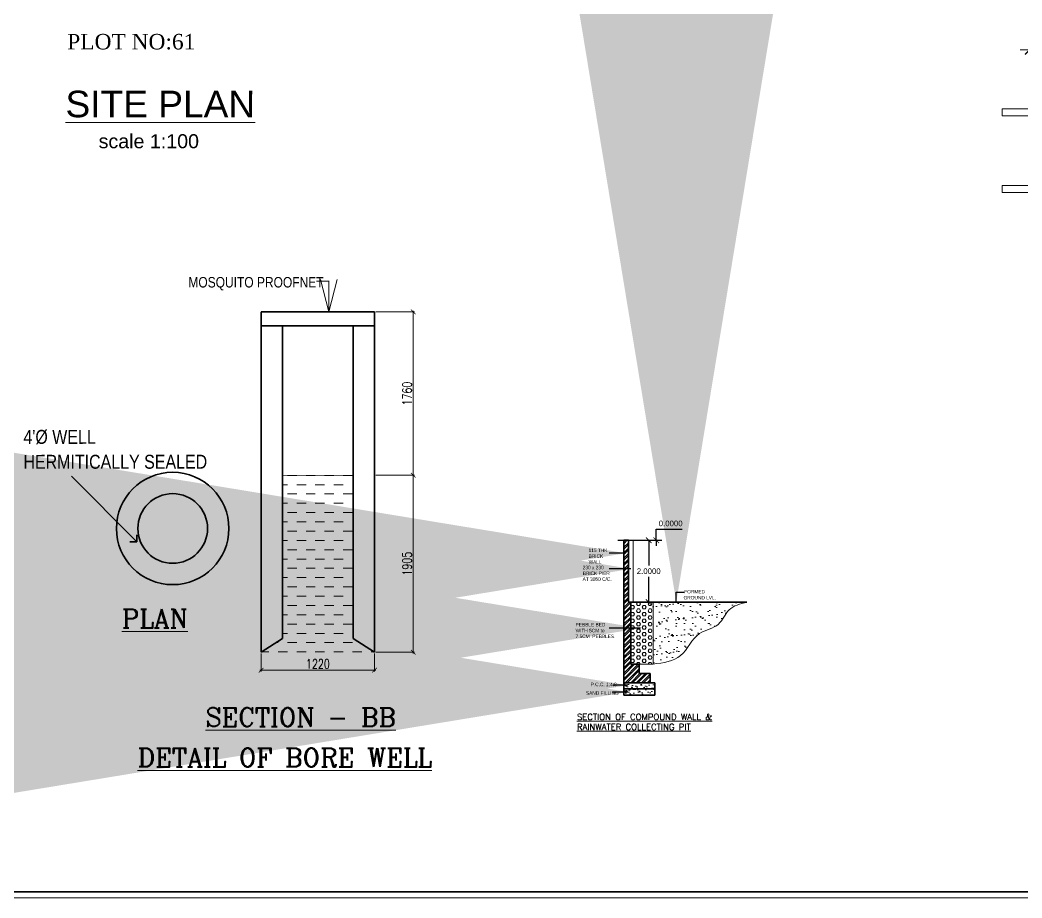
# Model space of a CAD drawing. Header units: metres. Extents: x -1560916 to -1560612, y 43591 to 43809.
# Drawn here: x -1560704.64 to -1560672.31, y 43638.46 to 43666.81 of the extents above; entities that cross this region are included whole.
import ezdxf

# ---------------------------------------------------------------- set-up
doc = ezdxf.new("R2010")
doc.units = ezdxf.units.M
doc.header["$LTSCALE"] = 750
doc.header["$MEASUREMENT"] = 0
doc.header["$PDMODE"] = 35
doc.header["$PDSIZE"] = 50
doc.linetypes.add('HIDDEN', pattern=[0.375, 0.25, -0.125])
doc.layers.get('0').update_dxf_attribs({"lineweight": 5})
doc.layers.get('Defpoints').update_dxf_attribs({"lineweight": 0})
for name, color, linetype, lineweight in [('AR_DIM WRK', 3, 'Continuous', 13), ('DIM-1', 8, 'Continuous', 18), ('DIMENSIONS', 9, 'Continuous', 0), ('fsi', 30, 'Continuous', 25), ('HAT', 8, 'Continuous', 5), ('hatch', 250, 'Continuous', 5), ('TEXT', 2, 'Continuous', 20), ('wall', 7, 'Continuous', 30), ('WIN', 12, 'Continuous', 18)]:
    doc.layers.add(name, color=color, linetype=linetype, lineweight=lineweight)
for name, color, linetype in [('COMPOUNDWALL', 58, 'Continuous'), ('DI M', 231, 'Continuous'), ('DIM', 9, 'Continuous'), ('DVW', 4, 'Continuous')]:
    doc.layers.add(name, color=color, linetype=linetype)
doc.styles.add('APEXT', font='romanc.shx')
doc.styles.add('MADDYTEXT', font='romanc.shx', dxfattribs={"width": 0.8, "height": 4.5})
doc.styles.add('ROMAND', font='swissc.ttf')
doc.styles.add('ROMANS', font='romans__.ttf', dxfattribs={"width": 0.75})
doc.styles.add('RS1', font='romans.shx', dxfattribs={"width": 0.75})
doc.styles.get("Standard").update_dxf_attribs({"font": 'arial.ttf'})
doc.styles.add('STYLE2', font='romant.shx', dxfattribs={"width": 0.8, "height": 4})
doc.styles.add('style4', font='BOOKOS.TTF', dxfattribs={"height": 300})
doc.dimstyles.new('DIM-200', dxfattribs={"dimscale": 2, "dimtxt": 200, "dimasz": 100, "dimexe": 25, "dimexo": 25, "dimgap": 35, "dimtad": 1, "dimdec": 0, "dimrnd": 5, "dimzin": 0, "dimdsep": 46, "dimtxsty": 'RS1', "dimblk": 'ARCHTICK', "dimcen": 100, "dimdle": 25, "dimclrd": 8, "dimclre": 8, "dimclrt": 4, "dimadec": 0, "dimazin": 0, "dimtfac": 0.5, "dimtdec": 0, "dimtmove": 1, "dimatfit": 0, "dimfxl": 75, "dimfrac": 1, "dimtolj": 1, "dimtzin": 0, "dimarcsym": 2})
doc.dimstyles.new('DIM-50', dxfattribs={"dimscale": 0.5, "dimtxt": 200, "dimasz": 100, "dimexe": 25, "dimexo": 25, "dimgap": 35, "dimtad": 1, "dimdec": 0, "dimrnd": 5, "dimzin": 0, "dimdsep": 46, "dimtxsty": 'RS1', "dimblk": 'ARCHTICK', "dimcen": 100, "dimdle": 25, "dimclrd": 8, "dimclre": 8, "dimclrt": 4, "dimadec": 0, "dimazin": 0, "dimtfac": 0.5, "dimtdec": 0, "dimtmove": 1, "dimatfit": 0, "dimfxl": 75, "dimfrac": 1, "dimtolj": 1, "dimtzin": 0, "dimarcsym": 2})
doc.dimstyles.new('dim100', dxfattribs={"dimtxt": 400, "dimasz": 200, "dimexe": 50, "dimexo": 200, "dimgap": 100, "dimtad": 1, "dimdec": 0, "dimrnd": 5, "dimzin": 0, "dimdsep": 46, "dimtxsty": 'ROMANS', "dimblk": 'ARCHTICK', "dimcen": 500, "dimdle": 25, "dimclrd": 256, "dimclre": 256, "dimclrt": 2, "dimadec": 0, "dimazin": 0, "dimtfac": 1, "dimtdec": 0, "dimtix": 1, "dimtofl": 0, "dimtmove": 1, "dimatfit": 1, "dimldrblk": 'OPEN30', "dimfxl": 50, "dimtolj": 1, "dimtzin": 0, "dimlwd": -1, "dimlwe": -1, "dimarcsym": 0})
doc.dimstyles.get("Standard").update_dxf_attribs({"dimtxt": 0.18, "dimasz": 0.18, "dimexe": 0.18, "dimexo": 0.0625, "dimgap": 0.09, "dimtad": 1, "dimtih": 1, "dimtoh": 1, "dimdec": 4, "dimzin": 0, "dimdsep": 46, "dimtxsty": 'Standard', "dimblk": 'ARCHTICK', "dimcen": 0.09, "dimadec": 0, "dimazin": 0, "dimtfac": 1, "dimtdec": 4, "dimtofl": 0, "dimtmove": 0, "dimatfit": 3, "dimldrblk": 'ARCHTICK', "dimfxl": 1, "dimtolj": 1, "dimtzin": 0, "dimarcsym": 0})

# ---------------------------------------------------------------- blocks, each defined once
blk = doc.blocks.new('_ArchTick')
at = {"color": 0, "linetype": 'ByBlock', "const_width": 0.15}
blk.add_lwpolyline([(-0.5, -0.5), (0.5, 0.5)], dxfattribs=at)
blk = doc.blocks.new('*D8')
at = {"layer": 'Defpoints', "color": 0, "linetype": 'ByBlock', "ltscale": 5, "transparency": 16777216}
for p in [(265.3250371329487, 4110.870231807232), (344.0013020560147, 4110.870231807232), (373.1306251175702, 2910.511648215353)]:
    blk.add_point(p, dxfattribs=at)
at = {"layer": 'DIMENSIONS', "color": 9, "lineweight": -2, "ltscale": 5, "transparency": 16777216}
blk.add_line((265.3250371329483, 2810.511648215353), (265.3250371329487, 4210.870231807231), dxfattribs=at)
at = {"layer": 'DIMENSIONS', "color": 9, "linetype": 'HIDDEN', "lineweight": -2, "ltscale": 5, "transparency": 16777216}
for p, q in [((244.0013020560146, 4110.870231807232), (165.3250371329486, 4110.870231807232)), ((273.1306251175702, 2910.511648215353), (165.3250371329484, 2910.511648215353))]:
    blk.add_line(p, q, dxfattribs=at)
at = {"layer": 'DIMENSIONS', "color": 9, "linetype": 'ByBlock', "lineweight": -2, "ltscale": 5, "transparency": 16777216, "xscale": 100, "yscale": 100, "zscale": 100}
for p, rotation in [((265.3250371329487, 4110.870231807232), 90), ((265.3250371329483, 2910.511648215353), 270)]:
    blk.add_blockref('_ArchTick', p, dxfattribs=dict(at, rotation=rotation))
at = {"layer": 'DIMENSIONS', "color": 4, "linetype": 'ByBlock', "ltscale": 5, "transparency": 16777216, "insert": (90.3250371329486, 3510.690940015018), "char_height": 200, "attachment_point": 5, "rotation": 90, "style": 'RS1'}
blk.add_mtext('\\A1;1220', dxfattribs=at)
blk = doc.blocks.new('*D9')
at = {"layer": 'Defpoints', "color": 0, "linetype": 'ByBlock', "ltscale": 5, "transparency": 16777216}
for p in [(-827.4159180149435, 4710.870231799781), (-257.3640017956495, 4710.870231799781), (-719.6103300303221, 2910.511648215353)]:
    blk.add_point(p, dxfattribs=at)
at = {"layer": 'DIMENSIONS', "color": 9, "lineweight": -2, "ltscale": 5, "transparency": 16777216}
blk.add_line((-827.4159180149442, 2810.511648215353), (-827.4159180149435, 4810.870231799782), dxfattribs=at)
at = {"layer": 'DIMENSIONS', "color": 9, "linetype": 'HIDDEN', "lineweight": -2, "ltscale": 5, "transparency": 16777216}
for p, q in [((-357.3640017956495, 4710.870231799781), (-927.4159180149437, 4710.870231799781)), ((-819.6103300303221, 2910.511648215353), (-927.415918014944, 2910.511648215353))]:
    blk.add_line(p, q, dxfattribs=at)
at = {"layer": 'DIMENSIONS', "color": 9, "linetype": 'ByBlock', "lineweight": -2, "ltscale": 5, "transparency": 16777216, "xscale": 100, "yscale": 100, "zscale": 100}
for p, rotation in [((-827.4159180149435, 4710.870231799781), 90), ((-827.4159180149437, 2910.511648215353), 270)]:
    blk.add_blockref('_ArchTick', p, dxfattribs=dict(at, rotation=rotation))
at = {"layer": 'DIMENSIONS', "color": 4, "linetype": 'ByBlock', "ltscale": 5, "transparency": 16777216, "insert": (-1002.415918014944, 3810.690940007567), "char_height": 200, "attachment_point": 5, "rotation": 90, "style": 'RS1'}
blk.add_mtext('\\A1;1800', dxfattribs=at)
blk = doc.blocks.new('*D10')
at = {"layer": 'Defpoints', "color": 0, "linetype": 'ByBlock', "ltscale": 5, "transparency": 16777216}
for p in [(2096.093465771526, 1683.639423087239), (-603.9065342172979, 1250.761119142175), (2096.093465771526, 1250.761119142175)]:
    blk.add_point(p, dxfattribs=at)
at = {"layer": 'DIMENSIONS', "color": 9, "linetype": 'HIDDEN', "lineweight": -2, "ltscale": 5, "transparency": 16777216}
for p, q in [((-603.9065342172979, 1350.761119142174), (-603.9065342172979, 1783.639423087239)), ((2096.093465771526, 1350.761119142174), (2096.093465771526, 1783.639423087239))]:
    blk.add_line(p, q, dxfattribs=at)
at = {"layer": 'DIMENSIONS', "color": 9, "lineweight": -2, "ltscale": 5, "transparency": 16777216}
blk.add_line((-703.9065342172978, 1683.639423087239), (2196.093465771526, 1683.639423087239), dxfattribs=at)
at = {"layer": 'DIMENSIONS', "color": 9, "linetype": 'ByBlock', "lineweight": -2, "ltscale": 5, "transparency": 16777216, "xscale": 100, "yscale": 100, "zscale": 100, "rotation": 180}
blk.add_blockref('_ArchTick', (-603.9065342172979, 1683.639423087239), dxfattribs=at)
at = {"layer": 'DIMENSIONS', "color": 9, "linetype": 'ByBlock', "lineweight": -2, "ltscale": 5, "transparency": 16777216, "xscale": 100, "yscale": 100, "zscale": 100}
blk.add_blockref('_ArchTick', (2096.093465771526, 1683.639423087239), dxfattribs=at)
at = {"layer": 'DIMENSIONS', "color": 4, "linetype": 'ByBlock', "ltscale": 5, "transparency": 16777216, "insert": (746.0934657771138, 1858.639423087239), "char_height": 200, "attachment_point": 5, "style": 'RS1'}
blk.add_mtext('\\A1;28500', dxfattribs=at)
blk = doc.blocks.new('*D11')
at = {"layer": 'Defpoints', "color": 0, "linetype": 'ByBlock', "ltscale": 5, "transparency": 16777216}
for p in [(2099.99999999255, 1200), (2099.99999999255, 0), (2491.006697639823, -1.108e-13)]:
    blk.add_point(p, dxfattribs=at)
at = {"layer": 'DIMENSIONS', "color": 9, "lineweight": -2, "ltscale": 5, "transparency": 16777216}
blk.add_line((2491.006697639824, 1300), (2491.006697639823, -100.0000000000001), dxfattribs=at)
at = {"layer": 'DIMENSIONS', "color": 9, "linetype": 'HIDDEN', "lineweight": -2, "ltscale": 5, "transparency": 16777216}
for p, q in [((2199.99999999255, 1200), (2591.006697639823, 1200)), ((2199.99999999255, -2.83e-14), (2591.006697639823, -1.391e-13))]:
    blk.add_line(p, q, dxfattribs=at)
at = {"layer": 'DIMENSIONS', "color": 9, "linetype": 'ByBlock', "lineweight": -2, "ltscale": 5, "transparency": 16777216, "xscale": 100, "yscale": 100, "zscale": 100}
for p, rotation in [((2491.006697639824, 1200), 90), ((2491.006697639823, -1.108e-13), 270)]:
    blk.add_blockref('_ArchTick', p, dxfattribs=dict(at, rotation=rotation))
at = {"layer": 'DIMENSIONS', "color": 4, "linetype": 'ByBlock', "ltscale": 5, "transparency": 16777216, "insert": (2316.006697639823, 600.0000000000002), "char_height": 200, "attachment_point": 5, "rotation": 90, "style": 'RS1'}
blk.add_mtext('\\A1;1200', dxfattribs=at)
blk = doc.blocks.new('*D47')
at = {"layer": 'Defpoints', "color": 0, "ltscale": 150, "transparency": 16777216}
for p in [(-1230764.062604854, 91009.6516815948), (-1229544.062504853, 91009.65168159432), (-1229544.062504853, 90816.78769380435)]:
    blk.add_point(p, dxfattribs=at)
at = {"layer": 'fsi', "color": 8, "lineweight": -2, "ltscale": 150, "transparency": 16777216}
for p, q in [((-1230764.062604854, 90997.1516815948), (-1230764.062604854, 90804.28769380433)), ((-1229544.062504853, 90997.15168159432), (-1229544.062504853, 90804.28769380433)), ((-1230776.562604854, 90816.78769380435), (-1229531.562504853, 90816.78769380435))]:
    blk.add_line(p, q, dxfattribs=at)
at = {"layer": 'fsi', "color": 8, "lineweight": -2, "ltscale": 150, "transparency": 16777216, "xscale": 50, "yscale": 50, "zscale": 50, "rotation": 180}
blk.add_blockref('_ArchTick', (-1230764.062604854, 90816.78769380435), dxfattribs=at)
at = {"layer": 'fsi', "color": 8, "lineweight": -2, "ltscale": 150, "transparency": 16777216, "xscale": 50, "yscale": 50, "zscale": 50}
blk.add_blockref('_ArchTick', (-1229544.062504853, 90816.78769380435), dxfattribs=at)
at = {"layer": 'fsi', "color": 4, "ltscale": 150, "transparency": 16777216, "insert": (-1230154.062554853, 90884.28769380435), "char_height": 100, "attachment_point": 5, "style": 'RS1'}
blk.add_mtext('\\A1;1220', dxfattribs=at)
blk = doc.blocks.new('*D48')
at = {"layer": 'Defpoints', "color": 0, "ltscale": 150, "transparency": 16777216}
for p in [(-1229544.062504851, 92915.00194895083), (-1229127.512923925, 92915.00194895083), (-1229544.062504853, 91009.65168159432)]:
    blk.add_point(p, dxfattribs=at)
at = {"layer": 'fsi', "color": 8, "lineweight": -2, "ltscale": 150, "transparency": 16777216}
for p, q in [((-1229531.562504851, 92915.00194895083), (-1229115.012923925, 92915.00194895083)), ((-1229127.512923925, 90997.15168159432), (-1229127.512923925, 92927.5019489508)), ((-1229531.562504853, 91009.65168159432), (-1229115.012923925, 91009.65168159432))]:
    blk.add_line(p, q, dxfattribs=at)
at = {"layer": 'fsi', "color": 8, "lineweight": -2, "ltscale": 150, "transparency": 16777216, "xscale": 50, "yscale": 50, "zscale": 50}
for p, rotation in [((-1229127.512923925, 92915.00194895083), 90), ((-1229127.512923925, 91009.65168159432), 270)]:
    blk.add_blockref('_ArchTick', p, dxfattribs=dict(at, rotation=rotation))
at = {"layer": 'fsi', "color": 4, "ltscale": 150, "transparency": 16777216, "insert": (-1229195.012923925, 91962.32681527236), "char_height": 100, "attachment_point": 5, "rotation": 90, "style": 'RS1'}
blk.add_mtext('\\A1;1905', dxfattribs=at)
blk = doc.blocks.new('*D49')
at = {"layer": 'Defpoints', "color": 0, "ltscale": 150, "transparency": 16777216}
for p in [(-1229544.06250485, 94672.70198184485), (-1229127.512923925, 94672.70198184485), (-1229544.062504851, 92915.00194895083)]:
    blk.add_point(p, dxfattribs=at)
at = {"layer": 'fsi', "color": 8, "lineweight": -2, "ltscale": 150, "transparency": 16777216}
for p, q in [((-1229531.56250485, 94672.70198184485), (-1229115.012923925, 94672.70198184485)), ((-1229127.512923925, 92902.5019489508), (-1229127.512923925, 94685.20198184485)), ((-1229531.562504851, 92915.00194895083), (-1229115.012923925, 92915.00194895083))]:
    blk.add_line(p, q, dxfattribs=at)
at = {"layer": 'fsi', "color": 8, "lineweight": -2, "ltscale": 150, "transparency": 16777216, "xscale": 50, "yscale": 50, "zscale": 50}
for p, rotation in [((-1229127.512923925, 94672.70198184485), 90), ((-1229127.512923925, 92915.00194895083), 270)]:
    blk.add_blockref('_ArchTick', p, dxfattribs=dict(at, rotation=rotation))
at = {"layer": 'fsi', "color": 4, "ltscale": 150, "transparency": 16777216, "insert": (-1229195.012923925, 93793.85196539764), "char_height": 100, "attachment_point": 5, "rotation": 90, "style": 'RS1'}
blk.add_mtext('\\A1;1760', dxfattribs=at)
blk = doc.blocks.new('*D406')
at = {"layer": 'COMPOUNDWALL', "color": 0, "lineweight": -2, "transparency": 16777216}
for p, q in [((-1560684.799138148, 43650.01244906717), (-1560684.176259037, 43650.01244906717)), ((-1560684.356259036, 43650.01244906717), (-1560684.356259036, 43649.19435217294)), ((-1560684.356259036, 43648.01244900317), (-1560684.356259036, 43648.83054589737)), ((-1560684.799138148, 43648.01244900317), (-1560684.176259037, 43648.01244900317))]:
    blk.add_line(p, q, dxfattribs=at)
at = {"layer": 'Defpoints', "color": 0, "transparency": 16777216}
for p in [(-1560684.861638149, 43650.01244906717), (-1560684.356259036, 43650.01244906717), (-1560684.861638149, 43648.01244900317)]:
    blk.add_point(p, dxfattribs=at)
at = {"layer": 'COMPOUNDWALL', "color": 0, "lineweight": -2, "transparency": 16777216, "xscale": 0.18, "yscale": 0.18, "zscale": 0.18}
for p, rotation in [((-1560684.356259036, 43650.01244906717), 90), ((-1560684.356259036, 43648.01244900317), 270)]:
    blk.add_blockref('_ArchTick', p, dxfattribs=dict(at, rotation=rotation))
at = {"layer": 'COMPOUNDWALL', "color": 0, "transparency": 16777216, "insert": (-1560684.356259036, 43649.0124490356), "char_height": 0.18, "attachment_point": 5}
blk.add_mtext('\\A1;2.0000', dxfattribs=at)
blk = doc.blocks.new('*D407')
at = {"layer": 'COMPOUNDWALL', "color": 0, "lineweight": -2, "transparency": 16777216}
for p, q in [((-1560684.110888227, 43650.01244906715), (-1560684.110888227, 43650.37244906715)), ((-1560684.110888227, 43650.37244906715), (-1560683.274244298, 43650.37244906715)), ((-1560685.35334837, 43650.01244906715), (-1560683.930888227, 43650.01244906715)), ((-1560685.35334837, 43650.01244906715), (-1560683.930888227, 43650.01244906715)), ((-1560684.110888227, 43650.01244906715), (-1560684.110888227, 43649.83244906714))]:
    blk.add_line(p, q, dxfattribs=at)
at = {"layer": 'Defpoints', "color": 0, "transparency": 16777216}
for p in [(-1560685.41584837, 43650.01244906715), (-1560685.41584837, 43650.01244906715), (-1560684.110888227, 43650.01244906715)]:
    blk.add_point(p, dxfattribs=at)
at = {"layer": 'COMPOUNDWALL', "color": 0, "lineweight": -2, "transparency": 16777216, "xscale": 0.18, "yscale": 0.18, "zscale": 0.18}
for rotation in [90, 270]:
    blk.add_blockref('_ArchTick', (-1560684.110888227, 43650.01244906715), dxfattribs=dict(at, rotation=rotation))
at = {"layer": 'COMPOUNDWALL', "color": 0, "transparency": 16777216, "insert": (-1560683.647566262, 43650.55435220536), "char_height": 0.18, "attachment_point": 5}
blk.add_mtext('\\A1;0.0000', dxfattribs=at)
blk = doc.blocks.new('Solar')
at = {"layer": 'HAT'}
h = blk.add_hatch(dxfattribs=at)
h.set_pattern_fill('ANSI37', color=256, scale=899.9999999967258, angle=135, style=0)
h.set_pattern_definition([(180, (-1126429.375842999, 38720.95198328793), (-2.22e-14, -112.4999999995907), []), (270, (-1126429.375842999, 38720.95198328793), (112.4999999995907, -2.22e-14), [])])
h.paths.add_polyline_path([(300, 0), (2099.99999999255, 0), (2099.99999999255, 1200), (300, 1200)])
for p, q in [((-599.9999999962747, 1050), (-899.9999999962747, 1050)), ((-899.9999999962747, 1050), (-899.9999999962747, 975)), ((-599.9999999962747, 975), (-899.9999999962747, 975)), ((0, 1050), (300, 1050)), ((0, 975), (300, 975)), ((-599.9999999962747, 225), (-899.9999999962747, 225)), ((-899.9999999962747, 225), (-899.9999999962747, 150)), ((0, 225), (300, 225)), ((-599.9999999962747, 150), (-899.9999999962747, 150)), ((0, 150), (300, 150))]:
    blk.add_line(p, q, dxfattribs=at)
at = {"layer": 'wall'}
for p, q in [((-45.83663119003174, 5118.582687273622), (155.9312078356743, 5118.582687273622)), ((155.9312078356743, 5118.582687273622), (155.9312078356743, 4181.097548507152)), ((-300, 4710.870231799781), (-300, 4392.308194316924)), ((-300, 4392.308194316924), (-729.3060122653842, 4392.308194316924)), ((155.9312078356743, 4181.097548507152), (314.6306909807027, 4181.097548507152))]:
    blk.add_line(p, q, dxfattribs=at)
at = {"layer": 'WIN'}
for p, q in [((-586.1352768577635, 2910.870231807232), (-382.4163383692504, 4722.413047507404)), ((-13.86472313851118, 2910.870231807232), (-217.5836616307497, 4722.413047507404)), ((300, 4110.870231807232), (322.9448535852134, 4221.005529023707)), ((322.9448535852134, 4221.005529023707), (2122.944853577763, 3621.005529031157)), ((300, 4110.870231807232), (2099.99999999255, 3510.870231807232)), ((449.9999999962747, 2985.870231807232), (449.9999999962747, 4060.870231807231)), ((1949.999999992549, 2985.870231807232), (1949.999999992549, 3560.870231807232)), ((2099.99999999255, 3510.870231807232), (2122.944853577763, 3621.005529031157)), ((-1220.969653952867, 2910.870231807232), (2344.274855215102, 2910.870231807232)), ((449.9999999962747, 2985.870231807232), (374.9999999962747, 2910.870231807232)), ((449.9999999962747, 2985.870231807232), (524.9999999962747, 2910.870231807232)), ((1949.999999992549, 2985.870231807232), (1874.999999992549, 2910.870231807232)), ((1949.999999992549, 2985.870231807232), (2024.99999999255, 2910.870231807232))]:
    blk.add_line(p, q, dxfattribs=at)
for points in [[(0, 1200), (0, 0), (-599.9999999962747, 0), (-599.9999999962747, 1200)], [(2099.99999999255, 1200), (2099.99999999255, 0), (300, 0), (300, 1200)]]:
    blk.add_lwpolyline(points, close=True, dxfattribs=at)
blk.add_circle((-300, 5010.870231807231), 299.9999999989086, dxfattribs=at)
at = {"layer": 'DI M', "color": 2, "char_height": 137.4999999994998, "attachment_point": 1, "style": 'ROMANS'}
for insert in [(-159.4996695816517, 2388.632516220212), (448.4565916024148, -582.1118424609302)]:
    blk.add_mtext('(Not to scale)', dxfattribs=dict(at, insert=insert))
at = {"layer": 'DVW', "style": 'MADDYTEXT'}
for p in [(737.7633653320372, 4213.478172436357), (463.1189918778837, 1337.072398796677)]:
    blk.add_text('Solar Pannel', height=174.9999999993633, dxfattribs=at).set_placement(p)
at = {"layer": 'TEXT', "lineweight": 35, "char_height": 187.4999999993178, "attachment_point": 1, "style": 'STYLE2'}
for s, insert in [('SIDE ELEVATION', (-279.6213824898004, 2627.819922059775)), ('SOLAR WATER HEATER', (-208.7247288748621, -305.2298301234841))]:
    blk.add_mtext(s, dxfattribs=dict(at, insert=insert))
at = {"layer": 'DIMENSIONS', "linetype": 'ByBlock', "ltscale": 5}
for base, p1, p2, text, override, picture, middle in [((-827.4159180149435, 4710.870231799781), (-719.6103300303221, 2910.511648215353), (-257.3640017956495, 4710.870231799781), '1800', {"dimtxt": 200, "dimfxl": 0.15}, '*D9', (-1002.415918014944, 3810.690940007567)), ((2491.006697639823, -1.108e-13), (2099.99999999255, 1200), (2099.99999999255, 0), '1200', {"dimfxl": 0.15}, '*D11', (2316.006697639823, 600.0000000000002))]:
    dim = blk.add_linear_dim(base=base, p1=p1, p2=p2, angle=90, text=text, dimstyle='DIM-200', override=override, dxfattribs=at)
    dim.commit()
    dim.dimension.update_dxf_attribs({"geometry": picture, "text_midpoint": middle})
dim = blk.add_linear_dim(base=(265.3250371329487, 4110.870231807232), p1=(373.1306251175702, 2910.511648215353), p2=(344.0013020560147, 4110.870231807232), angle=90, text='1220', dimstyle='DIM-200', override={"dimfxl": 0.15}, dxfattribs=at)
dim.commit()
dim.dimension.update_dxf_attribs({"geometry": '*D8', "text_midpoint": (265.3250371329487, 3510.690940015018), "dimtype": 128})
dim = blk.add_linear_dim(base=(2096.093465771526, 1683.639423087239), p1=(-603.9065342172979, 1250.761119142175), p2=(2096.093465771526, 1250.761119142175), text='28500', dimstyle='DIM-200', override={"dimfxl": 0.15}, dxfattribs=at)
dim.commit()
dim.dimension.update_dxf_attribs({"geometry": '*D10', "text_midpoint": (746.0934657771138, 1858.639423087239)})
blk = doc.blocks.new('A$C48433190')
at = {"layer": 'DIM-1'}
h = blk.add_hatch(dxfattribs=at)
h.set_pattern_fill('DASH', color=256, scale=800.0000655739494, angle=-3.9288e-11, style=0)
h.set_pattern_definition([(359.9999999999607, (12838.71583866374, -217299.1513193986), (100.0000081968122, 100.0000081966751), [100.0000081967437, -100.0000081967437])])
h.paths.add_polyline_path([(3583.677208208945, 3177.796191432979), (2823.677145913709, 3176.271191308508), (2823.677145911847, 1420.096158539643), (2593.677127059084, 1272.445924076717), (3813.677227059845, 1272.445924076019), (3583.677208208013, 1420.096158538712)])
at = {"layer": 'DIM'}
blk.add_line((553.596297643613, 3166.075119509828), (1257.398637990001, 2461.574210219318), dxfattribs=at)
at = {"layer": 'DIM-1'}
for p, q in [((2593.677127061877, 4932.446224077605), (2593.677127061877, 4935.496224327945)), ((2823.677145913709, 3176.271191308508), (3583.677208208945, 3177.796191432979))]:
    blk.add_line(p, q, dxfattribs=at)
at = {"layer": 'wall'}
for p, q in [((2593.677127061877, 4935.496224327945), (3813.67722706264, 4935.496224327013)), ((2593.677127059084, 1272.44592407695), (2593.677127061877, 4932.446224077605)), ((3813.67722706264, 4935.496224327013), (3813.677227059845, 1272.445924076019)), ((2593.677127061877, 4785.496212032624), (3813.67722706264, 4785.496212031692)), ((2823.677145911847, 1420.096158539643), (2823.677145913709, 4785.496212032624)), ((3583.677208208945, 4785.496212031925), (3583.677208208013, 1420.096158538712)), ((1257.398637990001, 2461.574210219318), (1257.435840679798, 2536.574207140366)), ((1257.398637990001, 2461.574210219318), (1182.398641068954, 2461.611412909115)), ((2593.677127059084, 1272.44592407695), (2823.677145911847, 1420.096158539643)), ((3813.677227059845, 1272.445924076019), (3583.677208208013, 1420.096158538712))]:
    blk.add_line(p, q, dxfattribs=at)
for radius in [604.782463481676, 374.7824446291656]:
    blk.add_circle((1642.263261845801, 2604.86464436166), radius, dxfattribs=at)
at = {"layer": 'TEXT', "linetype": 'Continuous', "style": 'ROMAND'}
blk.add_text('MOSQUITO PROOFNET', height=112.5000092213366, dxfattribs=at).set_placement((1811.125955177005, 5198.133870785589))
at = {"layer": 'TEXT', "lineweight": 15, "style": 'ROMAND'}
for s, p in [("4'%%C WELL", (37.06670243712142, 3515.254278120818)), ('HERMITICALLY SEALED', (37.06670243712142, 3247.098373292946))]:
    blk.add_text(s, height=150.0000122951155, rotation=0.0284207658300333, dxfattribs=at).set_placement(p)
at = {"layer": 'TEXT', "style": 'APEXT'}
for s, p in [('%%UPLAN', (1094.365233663935, 1537.026588026434)), ('%%USECTION - BB', (1994.912557084578, 473.8833738879766)), ('%%UDETAIL OF BORE WELL', (1264.828350777738, 39.99972553865518))]:
    blk.add_text(s, height=200.0000163934874, dxfattribs=at).set_placement(p)
at = {"layer": 'fsi', "ltscale": 150}
dim = blk.add_linear_dim(base=(4230.226807987783, 4935.496224327013), p1=(3813.677227061708, 3177.796191432979), p2=(3813.67722706264, 4935.496224327013), angle=270, dimstyle='DIM-50', dxfattribs=at)
dim.commit()
dim.dimension.update_dxf_attribs({"geometry": '*D49', "text_midpoint": (4162.726807987783, 4056.646207879793), "insert": (1233357.739731913, -89737.20575751783)})
for p1, p2, distance, picture, middle in [((3813.677227059845, 1272.445924076484), (3813.677227061708, 3177.796191432979), -416.5495809260751, '*D48', (4162.726807987783, 2225.121057754528)), ((2593.677127059084, 1272.44592407695), (3813.677227059845, 1272.445924076484), -192.863987789955, '*D47', (3203.677177059464, 1147.081936286529))]:
    dim = blk.add_aligned_dim(p1=p1, p2=p2, distance=distance, dimstyle='DIM-50', dxfattribs=at)
    dim.commit()
    dim.dimension.update_dxf_attribs({"geometry": picture, "text_midpoint": middle, "insert": (1233357.739731913, -89737.20575751783)})
at = {"layer": 'DIM-1', "ltscale": 15}
blk.add_leader([(3321.429947071243, 4935.496224327013), (3321.429947071243, 5265.346242788015), (3188.054936138448, 5265.346242788015)], dimstyle='dim100', override={"dimasz": 350, "dimldrblk": 'Open30'}, dxfattribs=at)

msp = doc.modelspace()

# ---------------------------------------------------------------- hatches: boundary and pattern name
at = {"layer": 'DIM-1'}
h = msp.add_hatch(dxfattribs=at)
h.set_pattern_fill('AR-SAND', color=256, scale=0.1000000031999797, style=0)
h.set_pattern_definition([(37.50000000000001, (-1560632.952477035, 43571.98443856279), (-0.0062993360125383, 0.1926823830671127), [0, -0.1520000048639691, 0, -0.1700000054399654, 0, -0.1625000051999669]), (7.499999999999999, (-1560632.952477035, 43571.98443856279), (0.1769776761900222, 0.282214615553784), [0, -0.0820000026239833, 0, -0.1370000043839721, 0, -0.0525000016799893]), (327.5, (-1560633.075477039, 43571.98443856279), (0.3114141961403401, 0.0005659053718053), [0, -0.0500000015999899, 0, -0.1800000057599634, 0, -0.2350000075199523]), (317.5, (-1560633.075477039, 43571.98443856279), (0.3006126700767733, 0.0877675593019688), [0, -0.0250000007999949, 0, -0.118000003775976, 0, -0.1350000043199726])])
h.paths.add_polyline_path([(-1560684.161638125, 43645.41244891995), (-1560685.161638158, 43645.41244891995), (-1560685.161638158, 43645.21244891355), (-1560684.161638125, 43645.21244891355)])
h = msp.add_hatch(dxfattribs=at)
h.set_pattern_fill('AR-SAND', color=256, scale=0.1000000031999797, style=0)
h.set_pattern_definition([(37.50000000000001, (-1560649.142844353, 43561.85901188495), (-0.0062993360125383, 0.1926823830671127), [0, -0.1520000048639691, 0, -0.1700000054399654, 0, -0.1625000051999669]), (7.499999999999999, (-1560649.142844353, 43561.85901188495), (0.1769776761900222, 0.282214615553784), [0, -0.0820000026239833, 0, -0.1370000043839721, 0, -0.0525000016799893]), (327.5, (-1560649.265844357, 43561.85901188495), (0.3114141961403401, 0.0005659053718053), [0, -0.0500000015999899, 0, -0.1800000057599634, 0, -0.2350000075199523]), (317.5, (-1560649.265844357, 43561.85901188495), (0.3006126700767733, 0.0877675593019688), [0, -0.0250000007999949, 0, -0.118000003775976, 0, -0.1350000043199726])])
h.paths.add_polyline_path([(-1560684.161638125, 43645.01244890713), (-1560684.161638125, 43645.21244891355), (-1560684.715182901, 43645.21244891355), (-1560684.715182901, 43645.01244890713)])
h.paths.add_polyline_path([(-1560684.715182901, 43645.21244891355), (-1560685.161638158, 43645.21244891355), (-1560685.161638158, 43645.01244890713), (-1560684.715182901, 43645.01244890713)])
at = {"layer": 'hatch'}
h = msp.add_hatch(dxfattribs=at)
h.set_pattern_fill('ANSI32', color=256, scale=0.3333333439999322, style=0)
h.set_pattern_definition([(45, (-1561868.842899036, 44413.65178541828), (-0.0883883504767276, 0.0883883504767276), []), (45, (-1561868.783973469, 44413.65178541828), (-0.0883883504767276, 0.0883883504767276), [])])
h.paths.add_polyline_path([(-1560684.936638151, 43648.01244900315), (-1560685.011638153, 43648.01244900315), (-1560685.011638153, 43650.01244906715), (-1560685.161638158, 43650.01244906715), (-1560685.161638158, 43645.41244891995), (-1560684.311638131, 43645.41244891995), (-1560684.311638131, 43645.71244892953), (-1560684.661638141, 43645.71244892953), (-1560684.661638141, 43646.01244893915), (-1560684.936638151, 43646.01244893915)])
h = msp.add_hatch(dxfattribs=at)
h.set_pattern_fill('HEX', color=256, scale=0.5000000159998984, style=0)
h.set_pattern_definition([(0, (-1558043.03118484, 33239.68279425074), (0, 0.1082531789640796), [0.0625000019999873, -0.1250000039999746]), (119.9999999999999, (-1558043.03118484, 33239.68279425074), (-0.0937500030233162, -0.0541265894820398), [0.0625000019999869, -0.1250000039999738]), (59.99999999999999, (-1558042.968684838, 33239.68279425074), (-0.0937500030233162, 0.0541265894820398), [0.0625000019999873, -0.1250000039999745])])
h.paths.add_polyline_path([(-1560684.936638151, 43648.01244900315), (-1560684.936638151, 43646.01244893914), (-1560684.661638141, 43646.01244893914), (-1560684.211638127, 43646.01244893914), (-1560684.211638127, 43648.01244900315)])
h = msp.add_hatch(dxfattribs=at)
h.set_pattern_fill('AR-SAND', color=256, scale=0.2000000063999594, style=0)
h.set_pattern_definition([(37.50000000000001, (-1560649.142844353, 43561.85901188495), (-0.0125986720250766, 0.3853647661342253), [0, -0.3040000097279382, 0, -0.3400000108799309, 0, -0.3250000103999339]), (7.499999999999999, (-1560649.142844353, 43561.85901188495), (0.3539553523800444, 0.5644292311075679), [0, -0.1640000052479666, 0, -0.2740000087679443, 0, -0.1050000033599786]), (327.5, (-1560649.388844361, 43561.85901188495), (0.6228283922806803, 0.0011318107436106), [0, -0.1000000031999797, 0, -0.3600000115199267, 0, -0.4700000150399046]), (317.5, (-1560649.388844361, 43561.85901188495), (0.6012253401535466, 0.1755351186039377), [0, -0.0500000015999898, 0, -0.236000007551952, 0, -0.2700000086399451])])
edge = h.paths.add_edge_path()
edge.add_spline(control_points=[(-1560684.211638127, 43646.01244893915), (-1560683.882887773, 43646.0548247139), (-1560683.21975516, 43646.14030221338), (-1560682.880870333, 43647.07929686714), (-1560682.053319315, 43647.18532784422), (-1560681.815097586, 43647.85642167368), (-1560681.402625927, 43647.95875671838), (-1560681.186213788, 43648.01244900315)], knot_values=[0, 0, 0, 0, 2778.843713307372, 5605.292490938322, 7639.754334423051, 9351.341190904592, 11240.60506282332, 11240.60506282332, 11240.60506282332, 11240.60506282332], degree=3, periodic=0)
edge.add_line((-1560681.186213788, 43648.01244900315), (-1560684.211638127, 43648.01244900315))
edge.add_line((-1560684.211638127, 43648.01244900315), (-1560684.211638127, 43646.01244893915))
h.paths.add_polyline_path([(-1560683.67580105, 43646.91150650759), (-1560683.67580105, 43647.11339143466), (-1560683.613301048, 43647.11339143466), (-1560683.613301048, 43646.91150650759)], flags=24)

# ---------------------------------------------------------------- linework, layer by layer
at = {"layer": 'DIM-1', "color": 6, "linetype": 'Continuous'}
msp.add_lwpolyline([(-1560611.697793301, 43638.46354374743), (-1560730.497793301, 43638.46354374743), (-1560730.497793301, 43722.46354374743), (-1560611.697793301, 43722.46354374743), (-1560611.697793301, 43638.46354374743)], close=True, dxfattribs=at)
at = {"layer": 'DIM-1'}
msp.add_spline([(-1560684.211638127, 43646.01244893915), (-1560683.327257572, 43646.28789043953), (-1560682.711708342, 43647.00115410496), (-1560682.105078126, 43647.30429200831), (-1560681.763807757, 43647.76149857092), (-1560681.186213788, 43648.01244900315)], degree=3, dxfattribs=at)
at = {"layer": 'TEXT'}
for p, q in [((-1560684.861638148, 43650.01244906715), (-1560685.011638153, 43650.01244906715)), ((-1560684.861638148, 43650.01244906715), (-1560684.861638148, 43648.01244900315)), ((-1560684.211638127, 43648.01244900315), (-1560684.211638127, 43646.01244893915)), ((-1560684.661638141, 43646.01244893915), (-1560684.211638127, 43646.01244893915))]:
    msp.add_line(p, q, dxfattribs=at)
at = {"layer": 'wall'}
for p, q in [((-1560685.161638158, 43650.01244906715), (-1560685.161638158, 43645.01244890713)), ((-1560685.011638153, 43650.01244906715), (-1560685.161638158, 43650.01244906715)), ((-1560685.011638153, 43648.01244900315), (-1560685.011638153, 43650.01244906715)), ((-1560685.011638153, 43648.01244900315), (-1560681.186213788, 43648.01244900315)), ((-1560684.936638151, 43646.01244893915), (-1560684.936638151, 43648.01244900315)), ((-1560684.661638141, 43646.01244893915), (-1560684.936638151, 43646.01244893915)), ((-1560684.661638141, 43645.71244892953), (-1560684.661638141, 43646.01244893915)), ((-1560684.311638131, 43645.71244892953), (-1560684.661638141, 43645.71244892953)), ((-1560684.311638131, 43645.41244891995), (-1560684.311638131, 43645.71244892953)), ((-1560684.161638125, 43645.41244891995), (-1560685.161638158, 43645.41244891995)), ((-1560684.161638125, 43645.01244890713), (-1560684.161638125, 43645.41244891995)), ((-1560684.161638125, 43645.21244891355), (-1560685.161638158, 43645.21244891355)), ((-1560685.161638158, 43645.01244890713), (-1560684.161638125, 43645.01244890713))]:
    msp.add_line(p, q, dxfattribs=at)
msp.add_lwpolyline([(-1560611.897793301, 43638.66354374743), (-1560730.297793301, 43638.66354374743), (-1560730.297793301, 43722.26354374743), (-1560611.897793301, 43722.26354374743)], close=True, dxfattribs=at)

# ---------------------------------------------------------------- block references
at = {"linetype": 'ByBlock', "xscale": 0.003, "yscale": 0.003, "zscale": 0.003}
msp.add_blockref('Solar', (-1560670.256620998, 43660.79231665414), dxfattribs=at)
at = {"layer": 'AR_DIM WRK', "xscale": 0.003, "yscale": 0.003, "zscale": 0.003}
msp.add_blockref('A$C48433190', (-1560704.640379367, 43642.57830712391), dxfattribs=at)

# ---------------------------------------------------------------- texts
at = {"style": 'style4'}
msp.add_text('PLOT NO:61', height=0.5, dxfattribs=at).set_placement((-1560703.11530012, 43665.85857250379))
at = {"layer": 'fsi', "insert": (-1560702.103355725, 43663.12101248132), "char_height": 0.4533199961355903, "width": 29.61803672120138, "attachment_point": 1, "style": 'style4'}
msp.add_mtext('{\\fArial|b0|i0|c0|p34;scale 1:100}', dxfattribs=at)
at = {"layer": 'TEXT', "linetype": 'Continuous', "style": 'ROMAND'}
for s, p in [('FORMED', (-1560683.206180368, 43648.29754671135)), ('GROUND LVL.', (-1560683.231061723, 43648.10110239853)), ('P.C.C. 1:4:8', (-1560686.228479458, 43645.30085870322)), ('SAND FILLING', (-1560686.380157923, 43645.02349366317))]:
    msp.add_text(s, height=0.1125000035999771, dxfattribs=at).set_placement(p)
at = {"layer": 'TEXT', "style": 'APEXT'}
for s, p in [('%%USECTION OF COMPOUND WALL &', (-1560686.670565002, 43644.20981190754)), ('%%URAINWATER COLLECTING PIT', (-1560686.669602833, 43643.88639329483))]:
    msp.add_text(s, height=0.2000000063999594, dxfattribs=at).set_placement(p)
at = {"layer": 'TEXT', "insert": (-1560703.1722112, 43664.52522582573), "char_height": 0.8570175638194995, "width": 29.61803672120138, "attachment_point": 1, "rotation": 359.9857896198936, "style": 'APEXT'}
msp.add_mtext('{\\fArial|b0|i0|c0|p34;\\LSITE PLAN }', dxfattribs=at)
at = {"layer": 'TEXT', "char_height": 0.1125000035999771, "attachment_point": 1, "style": 'ROMAND'}
for s, insert, width in [('115 THK BRICK WALL', (-1560686.294246232, 43649.74407883451), 0.7471753485847731), ('230 x 230 BRICK PIER AT 3050 C/C.', (-1560686.485271144, 43649.18958040705), 0.8990842378255909), ('PEBBLE BED WITH 5CM to 7.5CM  PEBBLES.', (-1560686.71506344, 43647.34089683567), 1.090902492772785)]:
    msp.add_mtext(s, dxfattribs=dict(at, insert=insert, width=width))

# ---------------------------------------------------------------- dimensions: what is measured, and where the dimension line sits
at = {"layer": 'COMPOUNDWALL', "color": 3}
dim = msp.add_linear_dim(base=(-1560684.110888227, 43650.01244906715), p1=(-1560685.41584837, 43650.01244906713), p2=(-1560685.41584837, 43650.01244906713), angle=90, dimstyle='Standard', override={"dimscale": 1}, dxfattribs=at)
dim.commit()
dim.dimension.update_dxf_attribs({"geometry": '*D407', "text_midpoint": (-1560683.647566262, 43650.55435220536)})
at = {"layer": 'COMPOUNDWALL', "color": 2}
dim = msp.add_linear_dim(base=(-1560684.356259036, 43650.01244906717), p1=(-1560684.861638148, 43648.01244900315), p2=(-1560684.861638148, 43650.01244906715), angle=90, dimstyle='Standard', dxfattribs=at)
dim.commit()
dim.dimension.update_dxf_attribs({"geometry": '*D406', "text_midpoint": (-1560684.356259036, 43649.0124490356)})

# ---------------------------------------------------------------- leaders
at = {"layer": 'DIM-1', "ltscale": 15}
for points in [[(-1560685.098383768, 43649.59391753061), (-1560685.630838353, 43649.59391753061)], [(-1560684.926631654, 43649.08816035739), (-1560685.630838353, 43649.08816035739)], [(-1560683.465595033, 43648.01244900315), (-1560683.465595033, 43648.33553993188), (-1560683.206575138, 43648.33553993188)], [(-1560684.61739818, 43647.17262012493), (-1560685.630838353, 43647.17262012493)], [(-1560685.024816947, 43645.33191890561), (-1560685.51476669, 43645.33191890561)], [(-1560685.024816947, 43645.11243175616), (-1560685.51476669, 43645.11243175616)]]:
    msp.add_leader(points, dimstyle='DIM-50', dxfattribs=at)

doc.saveas('drawing.dxf')
